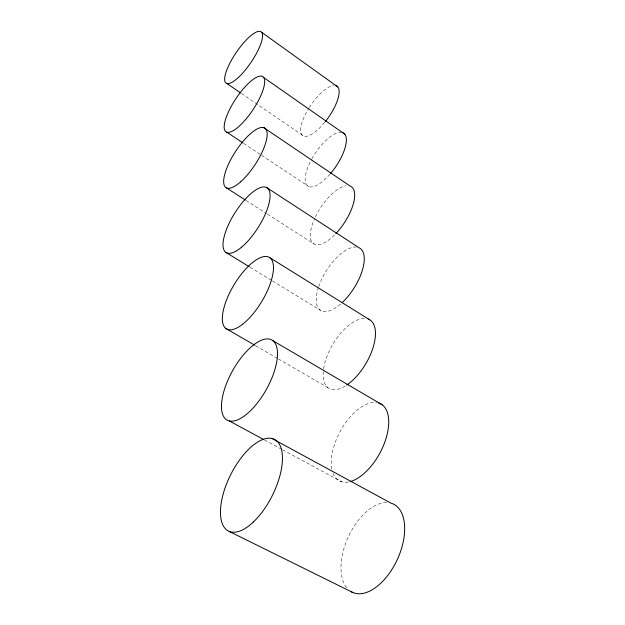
<?xml version="1.0" encoding="UTF-8"?>
<svg xmlns="http://www.w3.org/2000/svg" width="625" height="625" viewBox="0 0 625 625"><rect width="100%" height="100%" fill="white"/><g stroke="black" fill="none" stroke-linecap="round" stroke-linejoin="round"><path stroke-width="0.47" stroke-dasharray="3.12 2.34" d="M264.578 440.023L281.734 449.312M282.594 449.781L341.805 481.82M255.766 345.805L277.586 358.453M278.43 358.945L327.938 387.648M250.078 267.219L271.633 280.414M272.461 280.922L320.555 310.367M246.117 200.492L266.633 213.617M267.453 214.141L314.219 244.07M243.812 143.477L260.852 154.789M261.664 155.328L308.727 186.562M241.484 93.477L303.922 136.219M324.641 122.445A30.094 10.742 -55.3 0 1 302.398 135.383A30.094 10.742 -55.3 0 1 308.75 108.328M309.25 107.523A30.094 10.742 -55.3 0 1 333.703 85.469M329.992 174.172A32 12.25 -55.9 0 1 307.531 185.875A32 12.25 -55.9 0 1 311.5 159.5M311.93 158.719A32 12.25 -55.9 0 1 341.367 132.281M334.555 234.938A34.195 14.078 -56.6 0 1 313.203 243.406A34.195 14.078 -56.6 0 1 314.578 218.648M315.344 216.984A34.195 14.078 -56.6 0 1 345.992 185.734M340.5 304.117A36.781 16.328 -57.7 0 1 318.383 287.602M318.664 286.719A36.781 16.328 -57.7 0 1 356.594 247.078M345.102 386.133A39.875 19.125 -59.3 0 1 323.484 369.625M323.602 368.805A39.875 19.125 -59.3 0 1 364.797 318.398M348.273 482.031A43.711 22.617 -61.7 0 1 333.125 473.5M331.836 469.055A43.711 22.617 -61.7 0 1 344.383 424.484A43.711 22.617 -61.7 0 1 376.719 402.523M346.562 587.602A48.656 26.992 -65.3 0 1 348.93 535.547A48.656 26.992 -65.3 0 1 387.453 502.578"/><path stroke-width="0.94" d="M229.18 531.422L352.867 592.523M229.391 420.984L263.719 439.562M272.055 438.508L390.977 503.156A48.656 26.992 -65.3 0 1 397.719 558.633A48.656 26.992 -65.3 0 1 351.281 591.734M225.563 328.289L254.93 345.32M272.977 340.734A45.891 19.305 -60.8 0 1 251.039 410.172A45.891 19.305 -60.8 0 1 224.484 389.305A45.891 19.305 -60.8 0 1 272.977 340.734L382.164 404.766M226.031 252.492L249.242 266.711M269.383 257.43L369.703 319.789M226.43 187.891L245.297 199.969M266.367 187.383L359.141 247.797A36.781 16.328 -57.7 0 1 362.336 270.328A36.781 16.328 -57.7 0 1 342.641 302.172M226.773 132.164L243 142.938M263.789 127.664L350.078 186.023A34.195 14.078 -56.6 0 1 335.859 233.602M227.07 83.617L240.68 92.93M263.789 77.617A33.156 10.18 -56.3 0 1 239.961 125.484A33.156 10.18 -56.3 0 1 229.555 109.578A33.156 10.18 -56.3 0 1 263.789 77.617L344.875 134.219M261.703 32.344A31.117 8.891 -55.8 0 1 239.352 76.555A31.117 8.891 -55.8 0 1 229.703 63.5A31.117 8.891 -55.8 0 1 261.703 32.344L337.781 86.898M335.328 85.508A30.094 10.742 -55.3 0 1 325.258 121.68M342.211 132.438A32 12.25 -55.9 0 1 330.594 173.477M368.203 319.062A39.875 19.125 -59.3 0 1 372.805 348.414A39.875 19.125 -59.3 0 1 346.641 385.148M378.398 402.891A43.711 22.617 -61.7 0 1 384.867 441.969A43.711 22.617 -61.7 0 1 350.039 481.641M240.672 181.781A35.523 11.766 -56.9 0 0 266.195 129.617A35.523 11.766 -56.9 0 0 229.383 162.297A35.523 11.766 -56.9 0 0 240.672 181.781M241.508 247.25A38.32 13.727 -57.7 0 0 268.984 189.953A38.32 13.727 -57.7 0 0 229.18 223.195A38.32 13.727 -57.7 0 0 241.508 247.25M242.508 324.328A41.695 16.188 -59 0 0 272.258 260.812A41.695 16.188 -59 0 0 228.938 294.352A41.695 16.188 -59 0 0 242.508 324.328M253.336 522.039A51.305 23.289 -63.4 0 0 277.32 441.469A51.305 23.289 -63.4 0 0 223.703 492.18A51.305 23.289 -63.4 0 0 253.336 522.039"/></g></svg>
